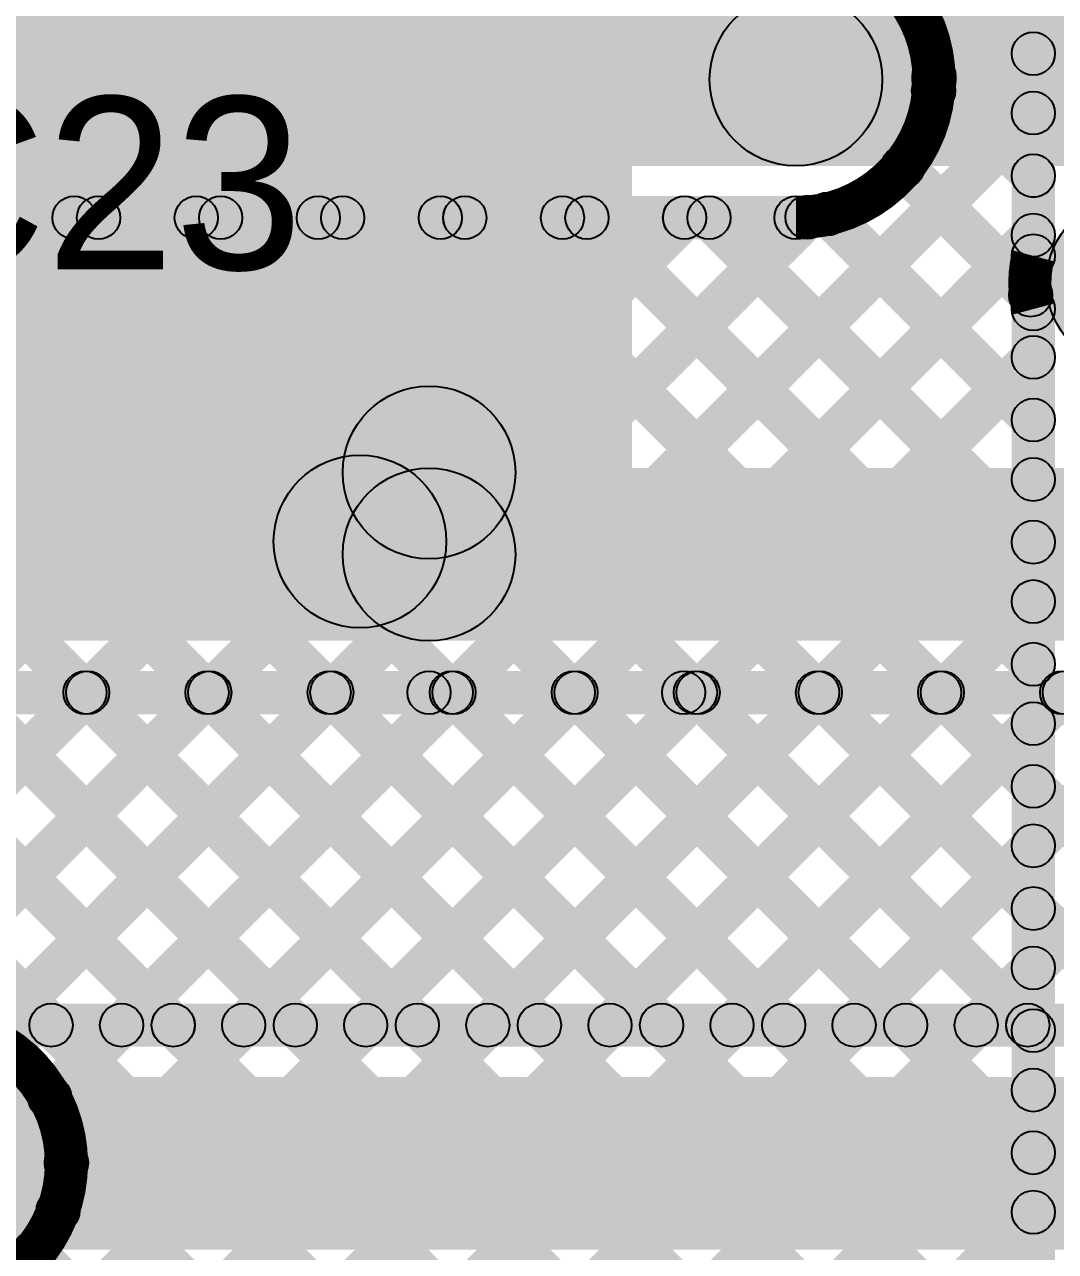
# Model space of a CAD drawing. Header units: millimetres. Extents: x -0.08 to 5.25, y -0.08 to 2.73.
# Drawn here: x 3.1843 to 3.4231, y 1.1496 to 1.4337 of the extents above; entities that cross this region are included whole.
import ezdxf

# ---------------------------------------------------------------- set-up
doc = ezdxf.new("R2010")
doc.units = ezdxf.units.MM
doc.header["$MEASUREMENT"] = 0
for name, color, linetype in [('BottomLayer', 5, 'Continuous'), ('TopLayer', 1, 'Continuous'), ('TopOverlay', 2, 'Continuous'), ('ViaHoleLayer', 16, 'Continuous')]:
    doc.layers.add(name, color=color, linetype=linetype)

msp = doc.modelspace()

# ---------------------------------------------------------------- hatches: boundary and pattern name
at = {"layer": 'BottomLayer'}
for points in [[(3.23946, 1.59846), (3.24653, 1.60554), (3.42154, 1.43053), (3.41446, 1.42346)], [(3.23947, 1.59846), (3.24654, 1.60554), (3.42154, 1.43054), (3.41446, 1.42347)], [(3.423, 1.38016), (3.413, 1.38016), (3.413, 1.58475), (3.423, 1.58475)], [(3.423, 1.38016), (3.413, 1.38016), (3.413, 1.58475), (3.423, 1.58475)], [(3.39843, 1.41487), (3.39136, 1.42194), (3.41446, 1.44505), (3.42154, 1.43797)], [(3.39843, 1.41487), (3.39136, 1.42194), (3.41446, 1.44505), (3.42154, 1.43798)], [(2.911, 1.401), (2.911, 1.441), (3.363, 1.441), (3.363, 1.401)], [(3.39146, 1.41819), (3.39853, 1.42526), (3.42154, 1.40225), (3.41446, 1.39518)], [(3.39146, 1.41819), (3.39853, 1.42526), (3.42154, 1.40225), (3.41446, 1.39518)], [(3.19363, 1.18178), (3.18656, 1.18886), (3.41446, 1.41676), (3.42154, 1.40969)], [(3.19363, 1.18179), (3.18656, 1.18886), (3.41446, 1.41676), (3.42154, 1.40969)], [(3.3842, 1.39716), (3.39127, 1.40423), (3.42091, 1.3746), (3.41384, 1.36753)], [(3.3842, 1.39716), (3.39127, 1.40423), (3.42091, 1.37459), (3.41384, 1.36752)], [(2.911, 1.384), (2.911, 1.394), (3.363, 1.394), (3.363, 1.384)], [(2.911, 1.384), (2.911, 1.394), (3.363, 1.394), (3.363, 1.384)], [(2.99991, 1.38546), (3.00698, 1.39254), (3.31205, 1.08747), (3.30498, 1.0804)], [(2.99992, 1.38546), (3.00699, 1.39254), (3.31205, 1.08747), (3.30498, 1.0804)], [(3.01232, 1.19846), (3.00525, 1.20554), (3.19225, 1.39254), (3.19932, 1.38546)], [(3.01232, 1.19846), (3.00525, 1.20554), (3.19225, 1.39254), (3.19932, 1.38546)], [(3.0282, 1.38546), (3.03527, 1.39254), (3.32765, 1.10016), (3.32058, 1.09309)], [(3.0282, 1.38546), (3.03527, 1.39254), (3.32765, 1.10016), (3.32057, 1.09309)], [(3.0406, 1.19846), (3.03353, 1.20554), (3.22053, 1.39254), (3.2276, 1.38546)], [(3.0406, 1.19846), (3.03353, 1.20554), (3.22053, 1.39254), (3.2276, 1.38546)], [(3.05648, 1.38546), (3.06355, 1.39254), (3.42154, 1.03455), (3.41446, 1.02748)], [(3.05649, 1.38546), (3.06356, 1.39254), (3.42154, 1.03456), (3.41446, 1.02749)], [(3.06889, 1.19846), (3.06182, 1.20554), (3.24882, 1.39254), (3.25589, 1.38546)], [(3.06889, 1.19846), (3.06182, 1.20554), (3.24882, 1.39254), (3.25589, 1.38546)], [(3.08477, 1.38546), (3.09184, 1.39254), (3.42154, 1.06284), (3.41446, 1.05577)], [(3.08477, 1.38546), (3.09184, 1.39254), (3.42154, 1.06284), (3.41446, 1.05577)], [(3.09717, 1.19846), (3.0901, 1.20554), (3.2771, 1.39254), (3.28417, 1.38546)], [(3.09717, 1.19846), (3.0901, 1.20554), (3.2771, 1.39254), (3.28417, 1.38546)], [(3.11305, 1.38546), (3.12013, 1.39254), (3.42154, 1.09113), (3.41446, 1.08405)], [(3.11305, 1.38546), (3.12012, 1.39254), (3.42154, 1.09112), (3.41446, 1.08405)], [(3.12546, 1.19846), (3.11838, 1.20554), (3.30538, 1.39254), (3.31246, 1.38546)], [(3.12546, 1.19846), (3.11839, 1.20554), (3.30539, 1.39254), (3.31246, 1.38546)], [(3.14134, 1.38546), (3.14841, 1.39254), (3.42154, 1.11941), (3.41446, 1.11234)], [(3.14134, 1.38546), (3.14841, 1.39254), (3.42154, 1.11941), (3.41446, 1.11234)], [(3.15374, 1.19846), (3.14667, 1.20554), (3.33367, 1.39254), (3.34074, 1.38546)], [(3.15374, 1.19846), (3.14667, 1.20554), (3.33367, 1.39254), (3.34074, 1.38546)], [(3.16962, 1.38546), (3.17669, 1.39254), (3.42154, 1.14769), (3.41446, 1.14062)], [(3.16962, 1.38546), (3.17669, 1.39254), (3.42154, 1.14769), (3.41446, 1.14062)], [(3.17904, 1.19548), (3.17197, 1.20255), (3.36206, 1.39264), (3.36913, 1.38557)], [(3.17904, 1.19548), (3.17197, 1.20255), (3.36206, 1.39264), (3.36913, 1.38557)], [(3.1979, 1.38546), (3.20497, 1.39254), (3.42154, 1.17598), (3.41446, 1.1689)], [(3.19791, 1.38546), (3.20498, 1.39254), (3.42154, 1.17598), (3.41446, 1.16891)], [(3.22619, 1.38546), (3.23326, 1.39254), (3.42154, 1.20426), (3.41446, 1.19719)], [(3.22619, 1.38546), (3.23326, 1.39254), (3.42154, 1.20426), (3.41446, 1.19719)], [(3.25447, 1.38546), (3.26154, 1.39254), (3.42154, 1.23254), (3.41446, 1.22547)], [(3.25448, 1.38546), (3.26155, 1.39254), (3.42154, 1.23255), (3.41446, 1.22548)], [(3.28276, 1.38546), (3.28983, 1.39254), (3.42154, 1.26083), (3.41446, 1.25376)], [(3.28276, 1.38546), (3.28983, 1.39254), (3.42154, 1.26083), (3.41446, 1.25376)], [(3.31104, 1.38546), (3.31812, 1.39254), (3.42154, 1.28912), (3.41446, 1.28204)], [(3.31104, 1.38546), (3.31811, 1.39254), (3.42154, 1.28911), (3.41446, 1.28204)], [(3.33933, 1.38546), (3.3464, 1.39254), (3.42154, 1.3174), (3.41446, 1.31033)], [(3.33933, 1.38546), (3.3464, 1.39254), (3.42154, 1.3174), (3.41446, 1.31033)], [(3.36677, 1.38631), (3.37384, 1.39338), (3.42154, 1.34568), (3.41446, 1.33861)], [(3.36677, 1.38631), (3.37384, 1.39338), (3.42154, 1.34568), (3.41446, 1.33861)], [(3.19558, 1.15545), (3.18851, 1.16252), (3.41446, 1.38848), (3.42154, 1.38141)], [(3.19558, 1.15545), (3.18851, 1.16252), (3.41446, 1.38848), (3.42154, 1.38141)], [(3.423, 0.4345), (3.413, 0.4345), (3.413, 1.36784), (3.423, 1.36784)], [(3.423, 0.4345), (3.413, 0.4345), (3.413, 1.36784), (3.423, 1.36784)], [(2.45188, 0.38346), (2.44481, 0.39054), (3.41446, 1.36019), (3.42154, 1.35312)], [(2.45188, 0.38346), (2.44481, 0.39054), (3.41446, 1.36019), (3.42154, 1.35312)], [(3.19227, 1.09557), (3.1852, 1.10264), (3.41446, 1.33191), (3.42154, 1.32484)], [(3.19227, 1.09557), (3.1852, 1.10264), (3.41446, 1.33191), (3.42154, 1.32484)], [(3.2057, 1.08072), (3.19863, 1.08779), (3.41446, 1.30362), (3.42154, 1.29655)], [(3.2057, 1.08072), (3.19863, 1.08779), (3.41446, 1.30362), (3.42154, 1.29655)], [(2.54373, 0.39046), (2.53666, 0.39754), (3.41446, 1.27534), (3.42154, 1.26827)], [(2.54373, 0.39046), (2.53666, 0.39754), (3.41446, 1.27534), (3.42154, 1.26827)], [(2.57202, 0.39046), (2.56494, 0.39754), (3.41446, 1.24706), (3.42154, 1.23998)], [(2.57201, 0.39046), (2.56494, 0.39754), (3.41446, 1.24706), (3.42154, 1.23999)], [(2.6003, 0.39046), (2.59323, 0.39754), (3.41446, 1.21877), (3.42154, 1.2117)], [(2.6003, 0.39046), (2.59323, 0.39754), (3.41446, 1.21877), (3.42154, 1.2117)], [(3.33218, 1.09407), (3.32511, 1.10114), (3.41446, 1.19049), (3.42154, 1.18342)], [(3.33218, 1.09407), (3.32511, 1.10114), (3.41446, 1.19049), (3.42154, 1.18342)], [(3.19046, 1.16663), (3.19754, 1.1737), (3.42154, 0.9497), (3.41446, 0.94263)], [(3.19046, 1.16663), (3.19754, 1.1737), (3.42154, 0.9497), (3.41446, 0.94263)], [(3.35364, 1.08724), (3.34657, 1.09431), (3.41446, 1.1622), (3.42154, 1.15513)], [(3.35364, 1.08724), (3.34657, 1.09431), (3.41446, 1.1622), (3.42154, 1.15513)], [(3.18295, 1.14586), (3.19002, 1.15293), (3.42154, 0.92142), (3.41446, 0.91435)], [(3.18295, 1.14586), (3.19002, 1.15293), (3.42154, 0.92142), (3.41446, 0.91435)]]:
    msp.add_hatch(color=5, dxfattribs=at).paths.add_polyline_path(points)
h = msp.add_hatch(color=5, dxfattribs=at)
edge = h.paths.add_edge_path()
edge.add_arc((3.363, 1.421), 0.02, 0, 360)
h = msp.add_hatch(color=5, dxfattribs=at)
edge = h.paths.add_edge_path()
edge.add_arc((3.363, 1.421), 0.01181, 0, 360)
h = msp.add_hatch(color=5, dxfattribs=at)
edge = h.paths.add_edge_path()
edge.add_arc((3.418, 1.427), 0.005, 0, 360)
h = msp.add_hatch(color=5, dxfattribs=at)
edge = h.paths.add_edge_path()
edge.add_arc((3.418, 1.427), 0.005, 0, 360)
h = msp.add_hatch(color=5, dxfattribs=at)
edge = h.paths.add_edge_path()
edge.add_arc((3.39499, 1.42173), 0.005, 0, 360)
h = msp.add_hatch(color=5, dxfattribs=at)
edge = h.paths.add_edge_path()
edge.add_arc((3.39499, 1.42172), 0.005, 0, 360)
h = msp.add_hatch(color=5, dxfattribs=at)
edge = h.paths.add_edge_path()
edge.add_arc((3.395, 1.421), 0.005, 0, 360)
h = msp.add_hatch(color=5, dxfattribs=at)
edge = h.paths.add_edge_path()
edge.add_arc((3.395, 1.421), 0.005, 0, 360)
h = msp.add_hatch(color=5, dxfattribs=at)
edge = h.paths.add_edge_path()
edge.add_arc((3.395, 1.421), 0.005, 0, 360)
h = msp.add_hatch(color=5, dxfattribs=at)
edge = h.paths.add_edge_path()
edge.add_arc((3.395, 1.421), 0.005, 0, 360)
h = msp.add_hatch(color=5, dxfattribs=at)
edge = h.paths.add_edge_path()
edge.add_arc((3.39489, 1.4184), 0.005, 0, 360)
h = msp.add_hatch(color=5, dxfattribs=at)
edge = h.paths.add_edge_path()
edge.add_arc((3.39489, 1.41841), 0.005, 0, 360)
h = msp.add_hatch(color=5, dxfattribs=at)
edge = h.paths.add_edge_path()
edge.add_arc((3.418, 1.41323), 0.005, 0, 360)
h = msp.add_hatch(color=5, dxfattribs=at)
edge = h.paths.add_edge_path()
edge.add_arc((3.418, 1.41323), 0.005, 0, 360)
h = msp.add_hatch(color=5, dxfattribs=at)
edge = h.paths.add_edge_path()
edge.add_arc((3.38774, 1.4007), 0.005, 0, 360)
h = msp.add_hatch(color=5, dxfattribs=at)
edge = h.paths.add_edge_path()
edge.add_arc((3.38773, 1.4007), 0.005, 0, 360)
h = msp.add_hatch(color=5, dxfattribs=at)
edge = h.paths.add_edge_path()
edge.add_arc((3.418, 1.39872), 0.005, 0, 360)
h = msp.add_hatch(color=5, dxfattribs=at)
edge = h.paths.add_edge_path()
edge.add_arc((3.418, 1.39871), 0.005, 0, 360)
h = msp.add_hatch(color=5, dxfattribs=at)
edge = h.paths.add_edge_path()
edge.add_arc((3.19578, 1.389), 0.005, 0, 360)
h = msp.add_hatch(color=5, dxfattribs=at)
edge = h.paths.add_edge_path()
edge.add_arc((3.19578, 1.389), 0.005, 0, 360)
h = msp.add_hatch(color=5, dxfattribs=at)
edge = h.paths.add_edge_path()
edge.add_arc((3.20144, 1.389), 0.005, 0, 360)
h = msp.add_hatch(color=5, dxfattribs=at)
edge = h.paths.add_edge_path()
edge.add_arc((3.20144, 1.389), 0.005, 0, 360)
h = msp.add_hatch(color=5, dxfattribs=at)
edge = h.paths.add_edge_path()
edge.add_arc((3.22407, 1.389), 0.005, 0, 360)
h = msp.add_hatch(color=5, dxfattribs=at)
edge = h.paths.add_edge_path()
edge.add_arc((3.22407, 1.389), 0.005, 0, 360)
h = msp.add_hatch(color=5, dxfattribs=at)
edge = h.paths.add_edge_path()
edge.add_arc((3.22972, 1.389), 0.005, 0, 360)
h = msp.add_hatch(color=5, dxfattribs=at)
edge = h.paths.add_edge_path()
edge.add_arc((3.22973, 1.389), 0.005, 0, 360)
h = msp.add_hatch(color=5, dxfattribs=at)
edge = h.paths.add_edge_path()
edge.add_arc((3.25235, 1.389), 0.005, 0, 360)
h = msp.add_hatch(color=5, dxfattribs=at)
edge = h.paths.add_edge_path()
edge.add_arc((3.25235, 1.389), 0.005, 0, 360)
h = msp.add_hatch(color=5, dxfattribs=at)
edge = h.paths.add_edge_path()
edge.add_arc((3.25801, 1.389), 0.005, 0, 360)
h = msp.add_hatch(color=5, dxfattribs=at)
edge = h.paths.add_edge_path()
edge.add_arc((3.25801, 1.389), 0.005, 0, 360)
h = msp.add_hatch(color=5, dxfattribs=at)
edge = h.paths.add_edge_path()
edge.add_arc((3.28064, 1.389), 0.005, 0, 360)
h = msp.add_hatch(color=5, dxfattribs=at)
edge = h.paths.add_edge_path()
edge.add_arc((3.28064, 1.389), 0.005, 0, 360)
h = msp.add_hatch(color=5, dxfattribs=at)
edge = h.paths.add_edge_path()
edge.add_arc((3.2863, 1.389), 0.005, 0, 360)
h = msp.add_hatch(color=5, dxfattribs=at)
edge = h.paths.add_edge_path()
edge.add_arc((3.28629, 1.389), 0.005, 0, 360)
h = msp.add_hatch(color=5, dxfattribs=at)
edge = h.paths.add_edge_path()
edge.add_arc((3.30892, 1.389), 0.005, 0, 360)
h = msp.add_hatch(color=5, dxfattribs=at)
edge = h.paths.add_edge_path()
edge.add_arc((3.30892, 1.389), 0.005, 0, 360)
h = msp.add_hatch(color=5, dxfattribs=at)
edge = h.paths.add_edge_path()
edge.add_arc((3.31458, 1.389), 0.005, 0, 360)
h = msp.add_hatch(color=5, dxfattribs=at)
edge = h.paths.add_edge_path()
edge.add_arc((3.31458, 1.389), 0.005, 0, 360)
h = msp.add_hatch(color=5, dxfattribs=at)
edge = h.paths.add_edge_path()
edge.add_arc((3.33721, 1.389), 0.005, 0, 360)
h = msp.add_hatch(color=5, dxfattribs=at)
edge = h.paths.add_edge_path()
edge.add_arc((3.3372, 1.389), 0.005, 0, 360)
h = msp.add_hatch(color=5, dxfattribs=at)
edge = h.paths.add_edge_path()
edge.add_arc((3.34286, 1.389), 0.005, 0, 360)
h = msp.add_hatch(color=5, dxfattribs=at)
edge = h.paths.add_edge_path()
edge.add_arc((3.34286, 1.389), 0.005, 0, 360)
h = msp.add_hatch(color=5, dxfattribs=at)
edge = h.paths.add_edge_path()
edge.add_arc((3.363, 1.389), 0.005, 0, 360)
h = msp.add_hatch(color=5, dxfattribs=at)
edge = h.paths.add_edge_path()
edge.add_arc((3.363, 1.389), 0.005, 0, 360)
h = msp.add_hatch(color=5, dxfattribs=at)
edge = h.paths.add_edge_path()
edge.add_arc((3.363, 1.389), 0.005, 0, 360)
h = msp.add_hatch(color=5, dxfattribs=at)
edge = h.paths.add_edge_path()
edge.add_arc((3.363, 1.389), 0.005, 0, 360)
h = msp.add_hatch(color=5, dxfattribs=at)
edge = h.paths.add_edge_path()
edge.add_arc((3.3656, 1.38911), 0.005, 0, 360)
h = msp.add_hatch(color=5, dxfattribs=at)
edge = h.paths.add_edge_path()
edge.add_arc((3.36559, 1.38911), 0.005, 0, 360)
h = msp.add_hatch(color=5, dxfattribs=at)
edge = h.paths.add_edge_path()
edge.add_arc((3.3703, 1.38984), 0.005, 0, 360)
h = msp.add_hatch(color=5, dxfattribs=at)
edge = h.paths.add_edge_path()
edge.add_arc((3.3703, 1.38984), 0.005, 0, 360)
h = msp.add_hatch(color=5, dxfattribs=at)
edge = h.paths.add_edge_path()
edge.add_arc((3.418, 1.38494), 0.005, 0, 360)
h = msp.add_hatch(color=5, dxfattribs=at)
edge = h.paths.add_edge_path()
edge.add_arc((3.418, 1.38494), 0.005, 0, 360)
h = msp.add_hatch(color=5, dxfattribs=at)
edge = h.paths.add_edge_path()
edge.add_arc((3.418, 1.38016), 0.005, 0, 360)
h = msp.add_hatch(color=5, dxfattribs=at)
edge = h.paths.add_edge_path()
edge.add_arc((3.418, 1.38016), 0.005, 0, 360)
h = msp.add_hatch(color=5, dxfattribs=at)
edge = h.paths.add_edge_path()
edge.add_arc((3.418, 1.38016), 0.005, 0, 360)
h = msp.add_hatch(color=5, dxfattribs=at)
edge = h.paths.add_edge_path()
edge.add_arc((3.418, 1.38016), 0.005, 0, 360)
h = msp.add_hatch(color=5, dxfattribs=at)
edge = h.paths.add_edge_path()
edge.add_arc((3.41737, 1.37106), 0.005, 0, 360)
h = msp.add_hatch(color=5, dxfattribs=at)
edge = h.paths.add_edge_path()
edge.add_arc((3.41737, 1.37106), 0.005, 0, 360)
h = msp.add_hatch(color=5, dxfattribs=at)
edge = h.paths.add_edge_path()
edge.add_arc((3.418, 1.36784), 0.005, 0, 360)
h = msp.add_hatch(color=5, dxfattribs=at)
edge = h.paths.add_edge_path()
edge.add_arc((3.418, 1.36784), 0.005, 0, 360)
h = msp.add_hatch(color=5, dxfattribs=at)
edge = h.paths.add_edge_path()
edge.add_arc((3.418, 1.36784), 0.005, 0, 360)
h = msp.add_hatch(color=5, dxfattribs=at)
edge = h.paths.add_edge_path()
edge.add_arc((3.418, 1.36784), 0.005, 0, 360)
h = msp.add_hatch(color=5, dxfattribs=at)
edge = h.paths.add_edge_path()
edge.add_arc((3.418, 1.35666), 0.005, 0, 360)
h = msp.add_hatch(color=5, dxfattribs=at)
edge = h.paths.add_edge_path()
edge.add_arc((3.418, 1.35666), 0.005, 0, 360)
h = msp.add_hatch(color=5, dxfattribs=at)
edge = h.paths.add_edge_path()
edge.add_arc((3.418, 1.34215), 0.005, 0, 360)
h = msp.add_hatch(color=5, dxfattribs=at)
edge = h.paths.add_edge_path()
edge.add_arc((3.418, 1.34215), 0.005, 0, 360)
h = msp.add_hatch(color=5, dxfattribs=at)
edge = h.paths.add_edge_path()
edge.add_arc((3.418, 1.32837), 0.005, 0, 360)
h = msp.add_hatch(color=5, dxfattribs=at)
edge = h.paths.add_edge_path()
edge.add_arc((3.418, 1.32837), 0.005, 0, 360)
h = msp.add_hatch(color=5, dxfattribs=at)
edge = h.paths.add_edge_path()
edge.add_arc((3.418, 1.31386), 0.005, 0, 360)
h = msp.add_hatch(color=5, dxfattribs=at)
edge = h.paths.add_edge_path()
edge.add_arc((3.418, 1.31386), 0.005, 0, 360)
h = msp.add_hatch(color=5, dxfattribs=at)
edge = h.paths.add_edge_path()
edge.add_arc((3.418, 1.30009), 0.005, 0, 360)
h = msp.add_hatch(color=5, dxfattribs=at)
edge = h.paths.add_edge_path()
edge.add_arc((3.418, 1.30009), 0.005, 0, 360)
h = msp.add_hatch(color=5, dxfattribs=at)
edge = h.paths.add_edge_path()
edge.add_arc((3.418, 1.28558), 0.005, 0, 360)
h = msp.add_hatch(color=5, dxfattribs=at)
edge = h.paths.add_edge_path()
edge.add_arc((3.418, 1.28558), 0.005, 0, 360)
h = msp.add_hatch(color=5, dxfattribs=at)
edge = h.paths.add_edge_path()
edge.add_arc((3.418, 1.2718), 0.005, 0, 360)
h = msp.add_hatch(color=5, dxfattribs=at)
edge = h.paths.add_edge_path()
edge.add_arc((3.418, 1.27181), 0.005, 0, 360)
h = msp.add_hatch(color=5, dxfattribs=at)
edge = h.paths.add_edge_path()
edge.add_arc((3.418, 1.2573), 0.005, 0, 360)
h = msp.add_hatch(color=5, dxfattribs=at)
edge = h.paths.add_edge_path()
edge.add_arc((3.418, 1.25729), 0.005, 0, 360)
h = msp.add_hatch(color=5, dxfattribs=at)
edge = h.paths.add_edge_path()
edge.add_arc((3.418, 1.24352), 0.005, 0, 360)
h = msp.add_hatch(color=5, dxfattribs=at)
edge = h.paths.add_edge_path()
edge.add_arc((3.418, 1.24352), 0.005, 0, 360)
h = msp.add_hatch(color=5, dxfattribs=at)
edge = h.paths.add_edge_path()
edge.add_arc((3.418, 1.22901), 0.005, 0, 360)
h = msp.add_hatch(color=5, dxfattribs=at)
edge = h.paths.add_edge_path()
edge.add_arc((3.418, 1.22901), 0.005, 0, 360)
h = msp.add_hatch(color=5, dxfattribs=at)
edge = h.paths.add_edge_path()
edge.add_arc((3.418, 1.21524), 0.005, 0, 360)
h = msp.add_hatch(color=5, dxfattribs=at)
edge = h.paths.add_edge_path()
edge.add_arc((3.418, 1.21524), 0.005, 0, 360)
h = msp.add_hatch(color=5, dxfattribs=at)
edge = h.paths.add_edge_path()
edge.add_arc((3.418, 1.20073), 0.005, 0, 360)
h = msp.add_hatch(color=5, dxfattribs=at)
edge = h.paths.add_edge_path()
edge.add_arc((3.418, 1.20072), 0.005, 0, 360)
h = msp.add_hatch(color=5, dxfattribs=at)
edge = h.paths.add_edge_path()
edge.add_arc((3.418, 1.18695), 0.005, 0, 360)
h = msp.add_hatch(color=5, dxfattribs=at)
edge = h.paths.add_edge_path()
edge.add_arc((3.418, 1.18695), 0.005, 0, 360)
h = msp.add_hatch(color=5, dxfattribs=at)
edge = h.paths.add_edge_path()
edge.add_arc((3.19009, 1.18532), 0.005, 0, 360)
h = msp.add_hatch(color=5, dxfattribs=at)
edge = h.paths.add_edge_path()
edge.add_arc((3.19009, 1.18532), 0.005, 0, 360)
h = msp.add_hatch(color=5, dxfattribs=at)
edge = h.paths.add_edge_path()
edge.add_arc((3.418, 1.17244), 0.005, 0, 360)
h = msp.add_hatch(color=5, dxfattribs=at)
edge = h.paths.add_edge_path()
edge.add_arc((3.418, 1.17244), 0.005, 0, 360)
h = msp.add_hatch(color=5, dxfattribs=at)
edge = h.paths.add_edge_path()
edge.add_arc((3.194, 1.17017), 0.005, 0, 360)
h = msp.add_hatch(color=5, dxfattribs=at)
edge = h.paths.add_edge_path()
edge.add_arc((3.194, 1.17017), 0.005, 0, 360)
h = msp.add_hatch(color=5, dxfattribs=at)
edge = h.paths.add_edge_path()
edge.add_arc((3.194, 1.17), 0.005, 0, 360)
h = msp.add_hatch(color=5, dxfattribs=at)
edge = h.paths.add_edge_path()
edge.add_arc((3.194, 1.17), 0.005, 0, 360)
h = msp.add_hatch(color=5, dxfattribs=at)
edge = h.paths.add_edge_path()
edge.add_arc((3.194, 1.17), 0.005, 0, 360)
h = msp.add_hatch(color=5, dxfattribs=at)
edge = h.paths.add_edge_path()
edge.add_arc((3.194, 1.17), 0.005, 0, 360)
h = msp.add_hatch(color=5, dxfattribs=at)
edge = h.paths.add_edge_path()
edge.add_arc((3.19204, 1.15899), 0.005, 0, 360)
h = msp.add_hatch(color=5, dxfattribs=at)
edge = h.paths.add_edge_path()
edge.add_arc((3.19205, 1.15899), 0.005, 0, 360)
h = msp.add_hatch(color=5, dxfattribs=at)
edge = h.paths.add_edge_path()
edge.add_arc((3.418, 1.15867), 0.005, 0, 360)
h = msp.add_hatch(color=5, dxfattribs=at)
edge = h.paths.add_edge_path()
edge.add_arc((3.418, 1.15867), 0.005, 0, 360)
h = msp.add_hatch(color=5, dxfattribs=at)
edge = h.paths.add_edge_path()
edge.add_arc((3.18649, 1.1494), 0.005, 0, 360)
h = msp.add_hatch(color=5, dxfattribs=at)
edge = h.paths.add_edge_path()
edge.add_arc((3.18648, 1.1494), 0.005, 0, 360)
at = {"layer": 'TopLayer'}
for points in [[(3.001, 1.291), (3.325, 1.291), (3.325, 1.827), (3.001, 1.827)], [(3.363, 1.401), (3.363, 1.441), (3.83757, 1.441), (3.83757, 1.401)], [(3.27614, 1.29986), (3.24786, 1.32814), (3.26386, 1.34414), (3.29214, 1.31586)], [(3.278, 1.291), (3.278, 1.331), (3.506, 1.331), (3.506, 1.291)], [(3.12775, 1.20076), (3.12068, 1.20783), (3.19539, 1.28254), (3.20246, 1.27546)], [(3.12775, 1.20076), (3.12068, 1.20783), (3.19538, 1.28254), (3.20246, 1.27546)], [(3.12422, 1.274), (3.12422, 1.284), (3.278, 1.284), (3.278, 1.274)], [(3.12422, 1.274), (3.12422, 1.284), (3.278, 1.284), (3.278, 1.274)], [(3.1382, 1.27546), (3.14527, 1.28254), (3.22227, 1.20554), (3.2152, 1.19846)], [(3.1382, 1.27546), (3.14527, 1.28254), (3.22227, 1.20554), (3.2152, 1.19846)], [(3.14934, 1.19406), (3.14227, 1.20113), (3.22367, 1.28254), (3.23074, 1.27546)], [(3.14934, 1.19406), (3.14227, 1.20113), (3.22367, 1.28254), (3.23074, 1.27546)], [(3.16648, 1.27546), (3.17355, 1.28254), (3.25055, 1.20554), (3.24348, 1.19846)], [(3.16649, 1.27546), (3.17356, 1.28254), (3.25056, 1.20554), (3.24349, 1.19846)], [(3.18203, 1.19846), (3.17495, 1.20554), (3.25195, 1.28254), (3.25903, 1.27546)], [(3.18202, 1.19846), (3.17495, 1.20554), (3.25195, 1.28254), (3.25902, 1.27546)], [(3.19477, 1.27546), (3.20184, 1.28254), (3.27884, 1.20554), (3.27177, 1.19846)], [(3.19477, 1.27546), (3.20184, 1.28254), (3.27884, 1.20554), (3.27177, 1.19846)], [(3.21031, 1.19846), (3.20324, 1.20554), (3.28024, 1.28254), (3.28731, 1.27546)], [(3.21031, 1.19846), (3.20324, 1.20554), (3.28024, 1.28254), (3.28731, 1.27546)], [(3.22305, 1.27546), (3.23013, 1.28254), (3.30713, 1.20554), (3.30005, 1.19846)], [(3.22305, 1.27546), (3.23012, 1.28254), (3.30712, 1.20554), (3.30005, 1.19846)], [(3.23859, 1.19846), (3.23152, 1.20554), (3.30852, 1.28254), (3.31559, 1.27546)], [(3.23859, 1.19846), (3.23152, 1.20554), (3.30852, 1.28254), (3.31559, 1.27546)], [(3.25134, 1.27546), (3.25841, 1.28254), (3.33541, 1.20554), (3.32834, 1.19846)], [(3.25134, 1.27546), (3.25841, 1.28254), (3.33541, 1.20554), (3.32834, 1.19846)], [(3.26688, 1.19846), (3.25981, 1.20554), (3.33681, 1.28254), (3.34388, 1.27546)], [(3.26688, 1.19846), (3.25981, 1.20554), (3.33681, 1.28254), (3.34388, 1.27546)], [(3.278, 1.274), (3.278, 1.284), (3.337, 1.284), (3.337, 1.274)], [(3.278, 1.274), (3.278, 1.284), (3.337, 1.284), (3.337, 1.274)], [(3.278, 1.274), (3.278, 1.284), (3.337, 1.284), (3.337, 1.274)], [(3.278, 1.274), (3.278, 1.284), (3.337, 1.284), (3.337, 1.274)], [(3.27962, 1.27546), (3.28669, 1.28254), (3.36369, 1.20554), (3.35662, 1.19846)], [(3.27962, 1.27546), (3.28669, 1.28254), (3.36369, 1.20554), (3.35662, 1.19846)], [(3.29516, 1.19846), (3.28809, 1.20554), (3.36509, 1.28254), (3.37216, 1.27546)], [(3.29516, 1.19846), (3.28809, 1.20554), (3.36509, 1.28254), (3.37216, 1.27546)], [(3.3079, 1.27546), (3.31497, 1.28254), (3.39197, 1.20554), (3.3849, 1.19846)], [(3.30791, 1.27546), (3.31498, 1.28254), (3.39198, 1.20554), (3.38491, 1.19846)], [(3.32345, 1.19846), (3.31638, 1.20554), (3.39338, 1.28254), (3.40045, 1.27546)], [(3.32345, 1.19846), (3.31638, 1.20554), (3.39338, 1.28254), (3.40045, 1.27546)], [(3.33619, 1.27546), (3.34326, 1.28254), (3.42026, 1.20554), (3.41319, 1.19846)], [(3.33619, 1.27546), (3.34326, 1.28254), (3.42026, 1.20554), (3.41319, 1.19846)], [(3.337, 1.274), (3.337, 1.284), (3.506, 1.284), (3.506, 1.274)], [(3.337, 1.274), (3.337, 1.284), (3.506, 1.284), (3.506, 1.274)], [(3.35173, 1.19846), (3.34466, 1.20554), (3.42166, 1.28254), (3.42873, 1.27546)], [(3.35173, 1.19846), (3.34466, 1.20554), (3.42166, 1.28254), (3.42873, 1.27546)], [(3.36447, 1.27546), (3.37154, 1.28254), (3.44854, 1.20554), (3.44147, 1.19846)], [(3.36448, 1.27546), (3.37155, 1.28254), (3.44855, 1.20554), (3.44148, 1.19846)], [(3.38002, 1.19846), (3.37294, 1.20554), (3.44994, 1.28254), (3.45702, 1.27546)], [(3.38001, 1.19846), (3.37294, 1.20554), (3.44994, 1.28254), (3.45701, 1.27546)], [(3.39276, 1.27546), (3.39983, 1.28254), (3.47683, 1.20554), (3.46976, 1.19846)], [(3.39276, 1.27546), (3.39983, 1.28254), (3.47683, 1.20554), (3.46976, 1.19846)], [(3.4083, 1.19846), (3.40123, 1.20554), (3.47823, 1.28254), (3.4853, 1.27546)], [(3.4083, 1.19846), (3.40123, 1.20554), (3.47823, 1.28254), (3.4853, 1.27546)], [(3.42104, 1.27546), (3.42812, 1.28254), (3.50512, 1.20554), (3.49804, 1.19846)], [(3.42104, 1.27546), (3.42811, 1.28254), (3.50511, 1.20554), (3.49804, 1.19846)], [(3.12068, 1.2647), (3.12775, 1.27177), (3.19399, 1.20554), (3.18692, 1.19846)], [(3.12068, 1.26469), (3.12775, 1.27177), (3.19398, 1.20554), (3.18691, 1.19846)], [(3.162, 1.197), (3.162, 1.207), (3.549, 1.207), (3.549, 1.197)], [(3.162, 1.197), (3.162, 1.207), (3.549, 1.207), (3.549, 1.197)], [(3.162, 1.15), (3.162, 1.19), (3.549, 1.19), (3.549, 1.15)]]:
    msp.add_hatch(color=1, dxfattribs=at).paths.add_polyline_path(points)
h = msp.add_hatch(color=1, dxfattribs=at)
edge = h.paths.add_edge_path()
edge.add_arc((3.363, 1.421), 0.02, 0, 360)
h = msp.add_hatch(color=1, dxfattribs=at)
edge = h.paths.add_edge_path()
edge.add_arc((3.363, 1.421), 0.01181, 0, 360)
h = msp.add_hatch(color=1, dxfattribs=at)
edge = h.paths.add_edge_path()
edge.add_arc((3.441, 1.374), 0.02, 0, 360)
h = msp.add_hatch(color=1, dxfattribs=at)
edge = h.paths.add_edge_path()
edge.add_arc((3.278, 1.33), 0.02, 0, 360)
h = msp.add_hatch(color=1, dxfattribs=at)
edge = h.paths.add_edge_path()
edge.add_arc((3.262, 1.314), 0.02, 0, 360)
h = msp.add_hatch(color=1, dxfattribs=at)
edge = h.paths.add_edge_path()
edge.add_arc((3.278, 1.311), 0.02, 0, 360)
h = msp.add_hatch(color=1, dxfattribs=at)
edge = h.paths.add_edge_path()
edge.add_arc((3.19831, 1.279), 0.005, 0, 360)
h = msp.add_hatch(color=1, dxfattribs=at)
edge = h.paths.add_edge_path()
edge.add_arc((3.1983, 1.279), 0.005, 0, 360)
h = msp.add_hatch(color=1, dxfattribs=at)
edge = h.paths.add_edge_path()
edge.add_arc((3.19892, 1.279), 0.005, 0, 360)
h = msp.add_hatch(color=1, dxfattribs=at)
edge = h.paths.add_edge_path()
edge.add_arc((3.19892, 1.279), 0.005, 0, 360)
h = msp.add_hatch(color=1, dxfattribs=at)
edge = h.paths.add_edge_path()
edge.add_arc((3.22659, 1.279), 0.005, 0, 360)
h = msp.add_hatch(color=1, dxfattribs=at)
edge = h.paths.add_edge_path()
edge.add_arc((3.22659, 1.279), 0.005, 0, 360)
h = msp.add_hatch(color=1, dxfattribs=at)
edge = h.paths.add_edge_path()
edge.add_arc((3.22721, 1.279), 0.005, 0, 360)
h = msp.add_hatch(color=1, dxfattribs=at)
edge = h.paths.add_edge_path()
edge.add_arc((3.2272, 1.279), 0.005, 0, 360)
h = msp.add_hatch(color=1, dxfattribs=at)
edge = h.paths.add_edge_path()
edge.add_arc((3.25487, 1.279), 0.005, 0, 360)
h = msp.add_hatch(color=1, dxfattribs=at)
edge = h.paths.add_edge_path()
edge.add_arc((3.25487, 1.279), 0.005, 0, 360)
h = msp.add_hatch(color=1, dxfattribs=at)
edge = h.paths.add_edge_path()
edge.add_arc((3.25549, 1.279), 0.005, 0, 360)
h = msp.add_hatch(color=1, dxfattribs=at)
edge = h.paths.add_edge_path()
edge.add_arc((3.25549, 1.279), 0.005, 0, 360)
h = msp.add_hatch(color=1, dxfattribs=at)
edge = h.paths.add_edge_path()
edge.add_arc((3.278, 1.279), 0.005, 0, 360)
h = msp.add_hatch(color=1, dxfattribs=at)
edge = h.paths.add_edge_path()
edge.add_arc((3.278, 1.279), 0.005, 0, 360)
h = msp.add_hatch(color=1, dxfattribs=at)
edge = h.paths.add_edge_path()
edge.add_arc((3.278, 1.279), 0.005, 0, 360)
h = msp.add_hatch(color=1, dxfattribs=at)
edge = h.paths.add_edge_path()
edge.add_arc((3.278, 1.279), 0.005, 0, 360)
h = msp.add_hatch(color=1, dxfattribs=at)
edge = h.paths.add_edge_path()
edge.add_arc((3.278, 1.279), 0.005, 0, 360)
h = msp.add_hatch(color=1, dxfattribs=at)
edge = h.paths.add_edge_path()
edge.add_arc((3.278, 1.279), 0.005, 0, 360)
h = msp.add_hatch(color=1, dxfattribs=at)
edge = h.paths.add_edge_path()
edge.add_arc((3.28316, 1.279), 0.005, 0, 360)
h = msp.add_hatch(color=1, dxfattribs=at)
edge = h.paths.add_edge_path()
edge.add_arc((3.28316, 1.279), 0.005, 0, 360)
h = msp.add_hatch(color=1, dxfattribs=at)
edge = h.paths.add_edge_path()
edge.add_arc((3.28377, 1.279), 0.005, 0, 360)
h = msp.add_hatch(color=1, dxfattribs=at)
edge = h.paths.add_edge_path()
edge.add_arc((3.28377, 1.279), 0.005, 0, 360)
h = msp.add_hatch(color=1, dxfattribs=at)
edge = h.paths.add_edge_path()
edge.add_arc((3.31144, 1.279), 0.005, 0, 360)
h = msp.add_hatch(color=1, dxfattribs=at)
edge = h.paths.add_edge_path()
edge.add_arc((3.31144, 1.279), 0.005, 0, 360)
h = msp.add_hatch(color=1, dxfattribs=at)
edge = h.paths.add_edge_path()
edge.add_arc((3.31206, 1.279), 0.005, 0, 360)
h = msp.add_hatch(color=1, dxfattribs=at)
edge = h.paths.add_edge_path()
edge.add_arc((3.31206, 1.279), 0.005, 0, 360)
h = msp.add_hatch(color=1, dxfattribs=at)
edge = h.paths.add_edge_path()
edge.add_arc((3.337, 1.279), 0.005, 0, 360)
h = msp.add_hatch(color=1, dxfattribs=at)
edge = h.paths.add_edge_path()
edge.add_arc((3.337, 1.279), 0.005, 0, 360)
h = msp.add_hatch(color=1, dxfattribs=at)
edge = h.paths.add_edge_path()
edge.add_arc((3.337, 1.279), 0.005, 0, 360)
h = msp.add_hatch(color=1, dxfattribs=at)
edge = h.paths.add_edge_path()
edge.add_arc((3.337, 1.279), 0.005, 0, 360)
h = msp.add_hatch(color=1, dxfattribs=at)
edge = h.paths.add_edge_path()
edge.add_arc((3.337, 1.279), 0.005, 0, 360)
h = msp.add_hatch(color=1, dxfattribs=at)
edge = h.paths.add_edge_path()
edge.add_arc((3.337, 1.279), 0.005, 0, 360)
h = msp.add_hatch(color=1, dxfattribs=at)
edge = h.paths.add_edge_path()
edge.add_arc((3.33972, 1.279), 0.005, 0, 360)
h = msp.add_hatch(color=1, dxfattribs=at)
edge = h.paths.add_edge_path()
edge.add_arc((3.33973, 1.279), 0.005, 0, 360)
h = msp.add_hatch(color=1, dxfattribs=at)
edge = h.paths.add_edge_path()
edge.add_arc((3.34034, 1.279), 0.005, 0, 360)
h = msp.add_hatch(color=1, dxfattribs=at)
edge = h.paths.add_edge_path()
edge.add_arc((3.34034, 1.279), 0.005, 0, 360)
h = msp.add_hatch(color=1, dxfattribs=at)
edge = h.paths.add_edge_path()
edge.add_arc((3.36801, 1.279), 0.005, 0, 360)
h = msp.add_hatch(color=1, dxfattribs=at)
edge = h.paths.add_edge_path()
edge.add_arc((3.36801, 1.279), 0.005, 0, 360)
h = msp.add_hatch(color=1, dxfattribs=at)
edge = h.paths.add_edge_path()
edge.add_arc((3.36863, 1.279), 0.005, 0, 360)
h = msp.add_hatch(color=1, dxfattribs=at)
edge = h.paths.add_edge_path()
edge.add_arc((3.36863, 1.279), 0.005, 0, 360)
h = msp.add_hatch(color=1, dxfattribs=at)
edge = h.paths.add_edge_path()
edge.add_arc((3.3963, 1.279), 0.005, 0, 360)
h = msp.add_hatch(color=1, dxfattribs=at)
edge = h.paths.add_edge_path()
edge.add_arc((3.39629, 1.279), 0.005, 0, 360)
h = msp.add_hatch(color=1, dxfattribs=at)
edge = h.paths.add_edge_path()
edge.add_arc((3.39691, 1.279), 0.005, 0, 360)
h = msp.add_hatch(color=1, dxfattribs=at)
edge = h.paths.add_edge_path()
edge.add_arc((3.39691, 1.279), 0.005, 0, 360)
h = msp.add_hatch(color=1, dxfattribs=at)
edge = h.paths.add_edge_path()
edge.add_arc((3.42458, 1.279), 0.005, 0, 360)
h = msp.add_hatch(color=1, dxfattribs=at)
edge = h.paths.add_edge_path()
edge.add_arc((3.42458, 1.279), 0.005, 0, 360)
h = msp.add_hatch(color=1, dxfattribs=at)
edge = h.paths.add_edge_path()
edge.add_arc((3.4252, 1.279), 0.005, 0, 360)
h = msp.add_hatch(color=1, dxfattribs=at)
edge = h.paths.add_edge_path()
edge.add_arc((3.42519, 1.279), 0.005, 0, 360)
h = msp.add_hatch(color=1, dxfattribs=at)
edge = h.paths.add_edge_path()
edge.add_arc((3.19045, 1.202), 0.005, 0, 360)
h = msp.add_hatch(color=1, dxfattribs=at)
edge = h.paths.add_edge_path()
edge.add_arc((3.19045, 1.202), 0.005, 0, 360)
h = msp.add_hatch(color=1, dxfattribs=at)
edge = h.paths.add_edge_path()
edge.add_arc((3.20677, 1.202), 0.005, 0, 360)
h = msp.add_hatch(color=1, dxfattribs=at)
edge = h.paths.add_edge_path()
edge.add_arc((3.20677, 1.202), 0.005, 0, 360)
h = msp.add_hatch(color=1, dxfattribs=at)
edge = h.paths.add_edge_path()
edge.add_arc((3.21873, 1.202), 0.005, 0, 360)
h = msp.add_hatch(color=1, dxfattribs=at)
edge = h.paths.add_edge_path()
edge.add_arc((3.21874, 1.202), 0.005, 0, 360)
h = msp.add_hatch(color=1, dxfattribs=at)
edge = h.paths.add_edge_path()
edge.add_arc((3.23506, 1.202), 0.005, 0, 360)
h = msp.add_hatch(color=1, dxfattribs=at)
edge = h.paths.add_edge_path()
edge.add_arc((3.23506, 1.202), 0.005, 0, 360)
h = msp.add_hatch(color=1, dxfattribs=at)
edge = h.paths.add_edge_path()
edge.add_arc((3.24702, 1.202), 0.005, 0, 360)
h = msp.add_hatch(color=1, dxfattribs=at)
edge = h.paths.add_edge_path()
edge.add_arc((3.24702, 1.202), 0.005, 0, 360)
h = msp.add_hatch(color=1, dxfattribs=at)
edge = h.paths.add_edge_path()
edge.add_arc((3.26334, 1.202), 0.005, 0, 360)
h = msp.add_hatch(color=1, dxfattribs=at)
edge = h.paths.add_edge_path()
edge.add_arc((3.26334, 1.202), 0.005, 0, 360)
h = msp.add_hatch(color=1, dxfattribs=at)
edge = h.paths.add_edge_path()
edge.add_arc((3.27531, 1.202), 0.005, 0, 360)
h = msp.add_hatch(color=1, dxfattribs=at)
edge = h.paths.add_edge_path()
edge.add_arc((3.2753, 1.202), 0.005, 0, 360)
h = msp.add_hatch(color=1, dxfattribs=at)
edge = h.paths.add_edge_path()
edge.add_arc((3.29163, 1.202), 0.005, 0, 360)
h = msp.add_hatch(color=1, dxfattribs=at)
edge = h.paths.add_edge_path()
edge.add_arc((3.29163, 1.202), 0.005, 0, 360)
h = msp.add_hatch(color=1, dxfattribs=at)
edge = h.paths.add_edge_path()
edge.add_arc((3.30359, 1.202), 0.005, 0, 360)
h = msp.add_hatch(color=1, dxfattribs=at)
edge = h.paths.add_edge_path()
edge.add_arc((3.30359, 1.202), 0.005, 0, 360)
h = msp.add_hatch(color=1, dxfattribs=at)
edge = h.paths.add_edge_path()
edge.add_arc((3.31991, 1.202), 0.005, 0, 360)
h = msp.add_hatch(color=1, dxfattribs=at)
edge = h.paths.add_edge_path()
edge.add_arc((3.31991, 1.202), 0.005, 0, 360)
h = msp.add_hatch(color=1, dxfattribs=at)
edge = h.paths.add_edge_path()
edge.add_arc((3.33187, 1.202), 0.005, 0, 360)
h = msp.add_hatch(color=1, dxfattribs=at)
edge = h.paths.add_edge_path()
edge.add_arc((3.33187, 1.202), 0.005, 0, 360)
h = msp.add_hatch(color=1, dxfattribs=at)
edge = h.paths.add_edge_path()
edge.add_arc((3.3482, 1.202), 0.005, 0, 360)
h = msp.add_hatch(color=1, dxfattribs=at)
edge = h.paths.add_edge_path()
edge.add_arc((3.34819, 1.202), 0.005, 0, 360)
h = msp.add_hatch(color=1, dxfattribs=at)
edge = h.paths.add_edge_path()
edge.add_arc((3.36016, 1.202), 0.005, 0, 360)
h = msp.add_hatch(color=1, dxfattribs=at)
edge = h.paths.add_edge_path()
edge.add_arc((3.36016, 1.202), 0.005, 0, 360)
h = msp.add_hatch(color=1, dxfattribs=at)
edge = h.paths.add_edge_path()
edge.add_arc((3.37648, 1.202), 0.005, 0, 360)
h = msp.add_hatch(color=1, dxfattribs=at)
edge = h.paths.add_edge_path()
edge.add_arc((3.37648, 1.202), 0.005, 0, 360)
h = msp.add_hatch(color=1, dxfattribs=at)
edge = h.paths.add_edge_path()
edge.add_arc((3.38844, 1.202), 0.005, 0, 360)
h = msp.add_hatch(color=1, dxfattribs=at)
edge = h.paths.add_edge_path()
edge.add_arc((3.38844, 1.202), 0.005, 0, 360)
h = msp.add_hatch(color=1, dxfattribs=at)
edge = h.paths.add_edge_path()
edge.add_arc((3.40476, 1.202), 0.005, 0, 360)
h = msp.add_hatch(color=1, dxfattribs=at)
edge = h.paths.add_edge_path()
edge.add_arc((3.40476, 1.202), 0.005, 0, 360)
h = msp.add_hatch(color=1, dxfattribs=at)
edge = h.paths.add_edge_path()
edge.add_arc((3.41672, 1.202), 0.005, 0, 360)
h = msp.add_hatch(color=1, dxfattribs=at)
edge = h.paths.add_edge_path()
edge.add_arc((3.41673, 1.202), 0.005, 0, 360)
at = {"layer": 'ViaHoleLayer'}
h = msp.add_hatch(color=16, dxfattribs=at)
edge = h.paths.add_edge_path()
edge.add_arc((3.363, 1.421), 0.00591, 0, 360)

# ---------------------------------------------------------------- linework, layer by layer
at = {"layer": 'BottomLayer', "const_width": 0.01}
for points in [[(3.363, 1.453, -0.414214), (3.395, 1.421)], [(3.363, 1.453, -0.414214), (3.395, 1.421)], [(3.395, 1.421, -0.414214), (3.363, 1.389)], [(3.395, 1.421, -0.414214), (3.363, 1.389)], [(3.418, 1.36784, -0.131616), (3.418, 1.38016)], [(3.418, 1.36784, -0.131616), (3.418, 1.38016)], [(3.162, 1.202, -0.414214), (3.194, 1.17)], [(3.162, 1.202, -0.414214), (3.194, 1.17)], [(3.194, 1.17, -0.414214), (3.162, 1.138)], [(3.194, 1.17, -0.414214), (3.162, 1.138)]]:
    msp.add_lwpolyline(points, format="xyb", dxfattribs=at)
at = {"layer": 'BottomLayer'}
for centre, radius in [((3.363, 1.421), 0.02), ((3.418, 1.427), 0.005), ((3.418, 1.427), 0.005), ((3.39499, 1.42173), 0.005), ((3.39499, 1.42172), 0.005), ((3.395, 1.421), 0.005), ((3.395, 1.421), 0.005), ((3.395, 1.421), 0.005), ((3.395, 1.421), 0.005), ((3.39489, 1.41841), 0.005), ((3.39489, 1.4184), 0.005), ((3.418, 1.41323), 0.005), ((3.418, 1.41323), 0.005), ((3.38773, 1.4007), 0.005), ((3.38774, 1.4007), 0.005), ((3.418, 1.39872), 0.005), ((3.418, 1.39871), 0.005), ((3.19578, 1.389), 0.005), ((3.19578, 1.389), 0.005), ((3.20144, 1.389), 0.005), ((3.20144, 1.389), 0.005), ((3.22407, 1.389), 0.005), ((3.22407, 1.389), 0.005), ((3.22972, 1.389), 0.005), ((3.22973, 1.389), 0.005), ((3.25235, 1.389), 0.005), ((3.25235, 1.389), 0.005), ((3.25801, 1.389), 0.005), ((3.25801, 1.389), 0.005), ((3.28064, 1.389), 0.005), ((3.28064, 1.389), 0.005), ((3.28629, 1.389), 0.005), ((3.2863, 1.389), 0.005), ((3.30892, 1.389), 0.005), ((3.30892, 1.389), 0.005), ((3.31458, 1.389), 0.005), ((3.31458, 1.389), 0.005), ((3.3372, 1.389), 0.005), ((3.33721, 1.389), 0.005), ((3.34286, 1.389), 0.005), ((3.34286, 1.389), 0.005), ((3.363, 1.389), 0.005), ((3.363, 1.389), 0.005), ((3.363, 1.389), 0.005), ((3.363, 1.389), 0.005), ((3.36559, 1.38911), 0.005), ((3.3656, 1.38911), 0.005), ((3.3703, 1.38984), 0.005), ((3.3703, 1.38984), 0.005), ((3.418, 1.38494), 0.005), ((3.418, 1.38494), 0.005), ((3.418, 1.38016), 0.005), ((3.418, 1.38016), 0.005), ((3.418, 1.38016), 0.005), ((3.418, 1.38016), 0.005), ((3.41737, 1.37106), 0.005), ((3.41737, 1.37106), 0.005), ((3.418, 1.36784), 0.005), ((3.418, 1.36784), 0.005), ((3.418, 1.36784), 0.005), ((3.418, 1.36784), 0.005), ((3.418, 1.35666), 0.005), ((3.418, 1.35666), 0.005), ((3.418, 1.34215), 0.005), ((3.418, 1.34215), 0.005), ((3.418, 1.32837), 0.005), ((3.418, 1.32837), 0.005), ((3.418, 1.31386), 0.005), ((3.418, 1.31386), 0.005), ((3.418, 1.30009), 0.005), ((3.418, 1.30009), 0.005), ((3.418, 1.28558), 0.005), ((3.418, 1.28558), 0.005), ((3.418, 1.2718), 0.005), ((3.418, 1.27181), 0.005), ((3.418, 1.2573), 0.005), ((3.418, 1.25729), 0.005), ((3.418, 1.24352), 0.005), ((3.418, 1.24352), 0.005), ((3.418, 1.22901), 0.005), ((3.418, 1.22901), 0.005), ((3.418, 1.21524), 0.005), ((3.418, 1.21524), 0.005), ((3.418, 1.20073), 0.005), ((3.418, 1.20072), 0.005), ((3.418, 1.18695), 0.005), ((3.418, 1.18695), 0.005), ((3.19009, 1.18532), 0.005), ((3.19009, 1.18532), 0.005), ((3.418, 1.17244), 0.005), ((3.418, 1.17244), 0.005), ((3.194, 1.17017), 0.005), ((3.194, 1.17017), 0.005), ((3.194, 1.17), 0.005), ((3.194, 1.17), 0.005), ((3.194, 1.17), 0.005), ((3.194, 1.17), 0.005), ((3.19204, 1.15899), 0.005), ((3.19205, 1.15899), 0.005), ((3.418, 1.15867), 0.005), ((3.418, 1.15867), 0.005), ((3.18648, 1.1494), 0.005), ((3.18649, 1.1494), 0.005)]:
    msp.add_circle(centre, radius, dxfattribs=at)
at = {"layer": 'TopLayer'}
for centre, radius in [((3.363, 1.421), 0.02), ((3.441, 1.374), 0.02), ((3.278, 1.33), 0.02), ((3.262, 1.314), 0.02), ((3.278, 1.311), 0.02), ((3.1983, 1.279), 0.005), ((3.19831, 1.279), 0.005), ((3.19892, 1.279), 0.005), ((3.19892, 1.279), 0.005), ((3.22659, 1.279), 0.005), ((3.22659, 1.279), 0.005), ((3.2272, 1.279), 0.005), ((3.22721, 1.279), 0.005), ((3.25487, 1.279), 0.005), ((3.25487, 1.279), 0.005), ((3.25549, 1.279), 0.005), ((3.25549, 1.279), 0.005), ((3.278, 1.279), 0.005), ((3.278, 1.279), 0.005), ((3.278, 1.279), 0.005), ((3.278, 1.279), 0.005), ((3.278, 1.279), 0.005), ((3.278, 1.279), 0.005), ((3.28316, 1.279), 0.005), ((3.28316, 1.279), 0.005), ((3.28377, 1.279), 0.005), ((3.28377, 1.279), 0.005), ((3.31144, 1.279), 0.005), ((3.31144, 1.279), 0.005), ((3.31206, 1.279), 0.005), ((3.31206, 1.279), 0.005), ((3.337, 1.279), 0.005), ((3.337, 1.279), 0.005), ((3.337, 1.279), 0.005), ((3.337, 1.279), 0.005), ((3.337, 1.279), 0.005), ((3.337, 1.279), 0.005), ((3.33972, 1.279), 0.005), ((3.33973, 1.279), 0.005), ((3.34034, 1.279), 0.005), ((3.34034, 1.279), 0.005), ((3.36801, 1.279), 0.005), ((3.36801, 1.279), 0.005), ((3.36863, 1.279), 0.005), ((3.36863, 1.279), 0.005), ((3.39629, 1.279), 0.005), ((3.3963, 1.279), 0.005), ((3.39691, 1.279), 0.005), ((3.39691, 1.279), 0.005), ((3.42458, 1.279), 0.005), ((3.42458, 1.279), 0.005), ((3.42519, 1.279), 0.005), ((3.4252, 1.279), 0.005), ((3.19045, 1.202), 0.005), ((3.19045, 1.202), 0.005), ((3.20677, 1.202), 0.005), ((3.20677, 1.202), 0.005), ((3.21873, 1.202), 0.005), ((3.21874, 1.202), 0.005), ((3.23506, 1.202), 0.005), ((3.23506, 1.202), 0.005), ((3.24702, 1.202), 0.005), ((3.24702, 1.202), 0.005), ((3.26334, 1.202), 0.005), ((3.26334, 1.202), 0.005), ((3.2753, 1.202), 0.005), ((3.27531, 1.202), 0.005), ((3.29163, 1.202), 0.005), ((3.29163, 1.202), 0.005), ((3.30359, 1.202), 0.005), ((3.30359, 1.202), 0.005), ((3.31991, 1.202), 0.005), ((3.31991, 1.202), 0.005), ((3.33187, 1.202), 0.005), ((3.33187, 1.202), 0.005), ((3.34819, 1.202), 0.005), ((3.3482, 1.202), 0.005), ((3.36016, 1.202), 0.005), ((3.36016, 1.202), 0.005), ((3.37648, 1.202), 0.005), ((3.37648, 1.202), 0.005), ((3.38844, 1.202), 0.005), ((3.38844, 1.202), 0.005), ((3.40476, 1.202), 0.005), ((3.40476, 1.202), 0.005), ((3.41672, 1.202), 0.005), ((3.41673, 1.202), 0.005)]:
    msp.add_circle(centre, radius, dxfattribs=at)

# ---------------------------------------------------------------- texts
at = {"layer": 'TopOverlay'}
msp.add_text('C23', height=0.04, dxfattribs=at).set_placement((3.15068, 1.37701))

doc.saveas('drawing.dxf')
